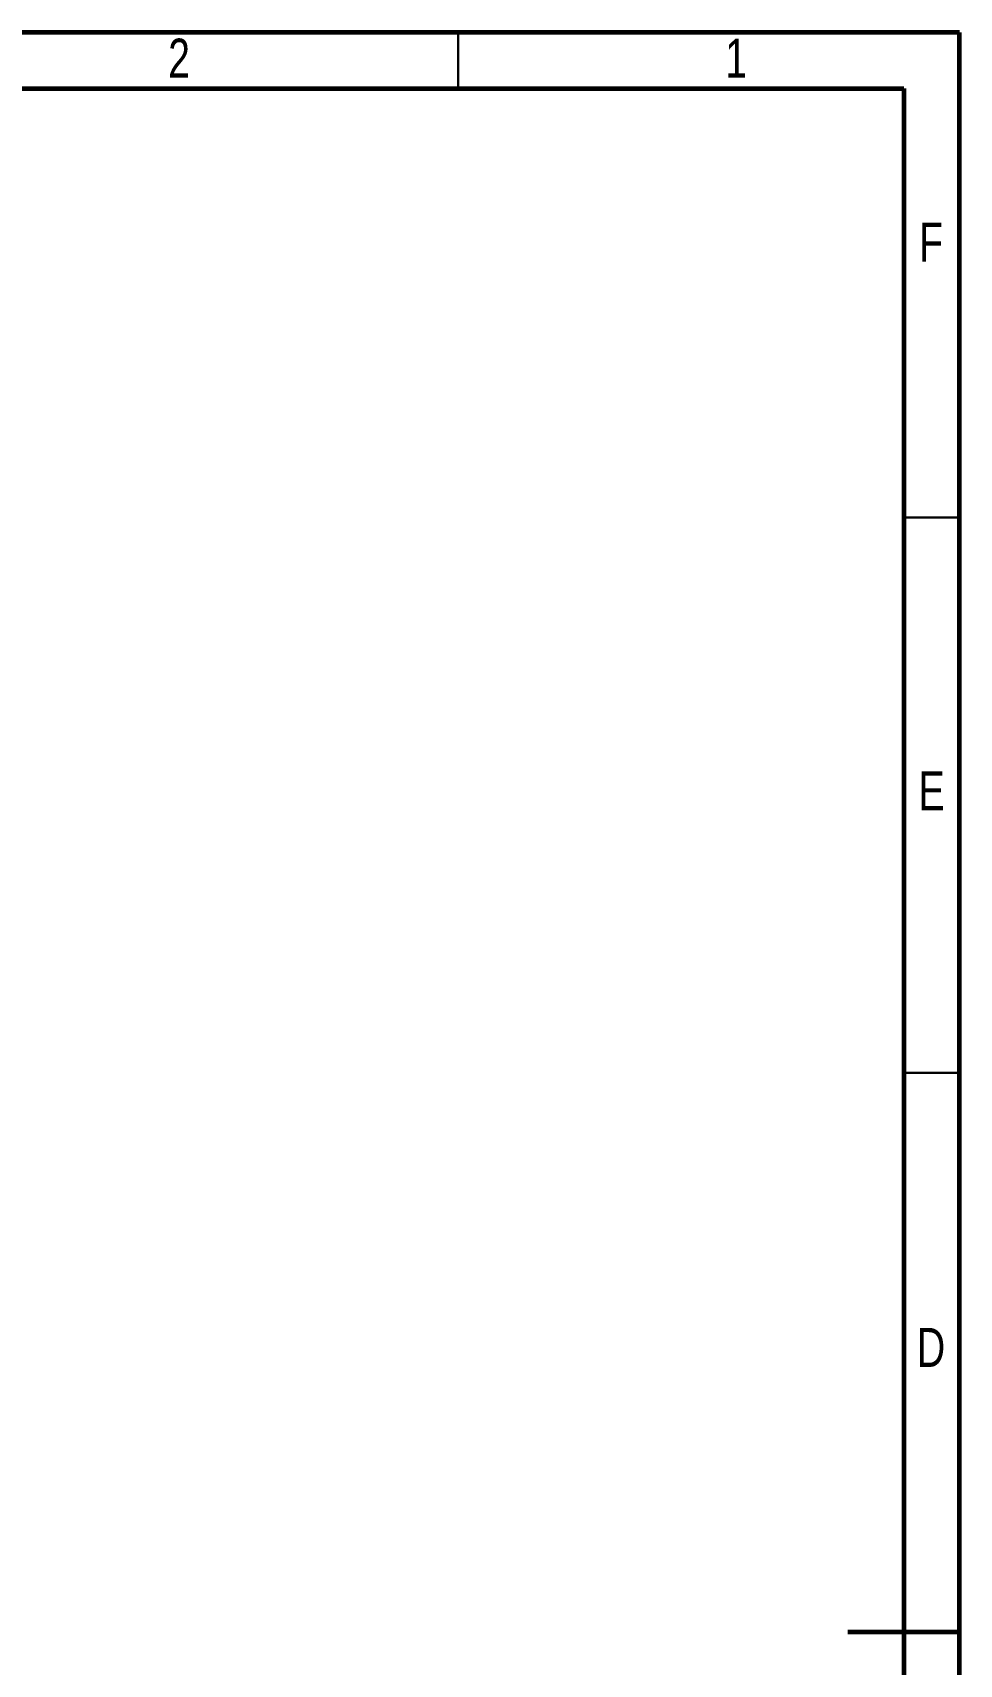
# Model space of a CAD drawing. Header units: millimetres. Extents: x 0 to 205, y 0 to 292.
# Drawn here: x 121.8 to 205, y 145.6 to 292 of the extents above; entities that cross this region are included whole.
import ezdxf

# ---------------------------------------------------------------- set-up
doc = ezdxf.new("R2010")
doc.units = ezdxf.units.MM
doc.styles.add('SLDTEXTSTYLE0', font='TXT', dxfattribs={"width": 0.75})

msp = doc.modelspace()

# ---------------------------------------------------------------- linework, layer by layer
at = {"color": 7, "linetype": 'Continuous', "lineweight": 60}
for p, q in [((205, 292), (15, 292)), ((205, 5), (205, 292)), ((20, 287), (200, 287)), ((200, 287), (200, 10)), ((195, 148.5), (205, 148.5))]:
    msp.add_line(p, q, dxfattribs=at)
at = {"color": 7, "linetype": 'Continuous', "lineweight": 30}
for p, q in [((160, 287), (160, 292)), ((200, 248.5), (205, 248.5)), ((200, 198.65), (205, 198.65))]:
    msp.add_line(p, q, dxfattribs=at)

# ---------------------------------------------------------------- texts
at = {"color": 7, "linetype": 'Continuous', "lineweight": 0, "char_height": 3.5, "attachment_point": 2, "style": 'SLDTEXTSTYLE0'}
for s, insert in [('2', (134.96, 291.46)), ('1', (184.96, 291.46)), ('F', (202.46, 274.96)), ('E', (202.51, 225.71)), ('D', (202.46, 175.77))]:
    msp.add_mtext(s, dxfattribs=dict(at, insert=insert))

doc.saveas('drawing.dxf')
